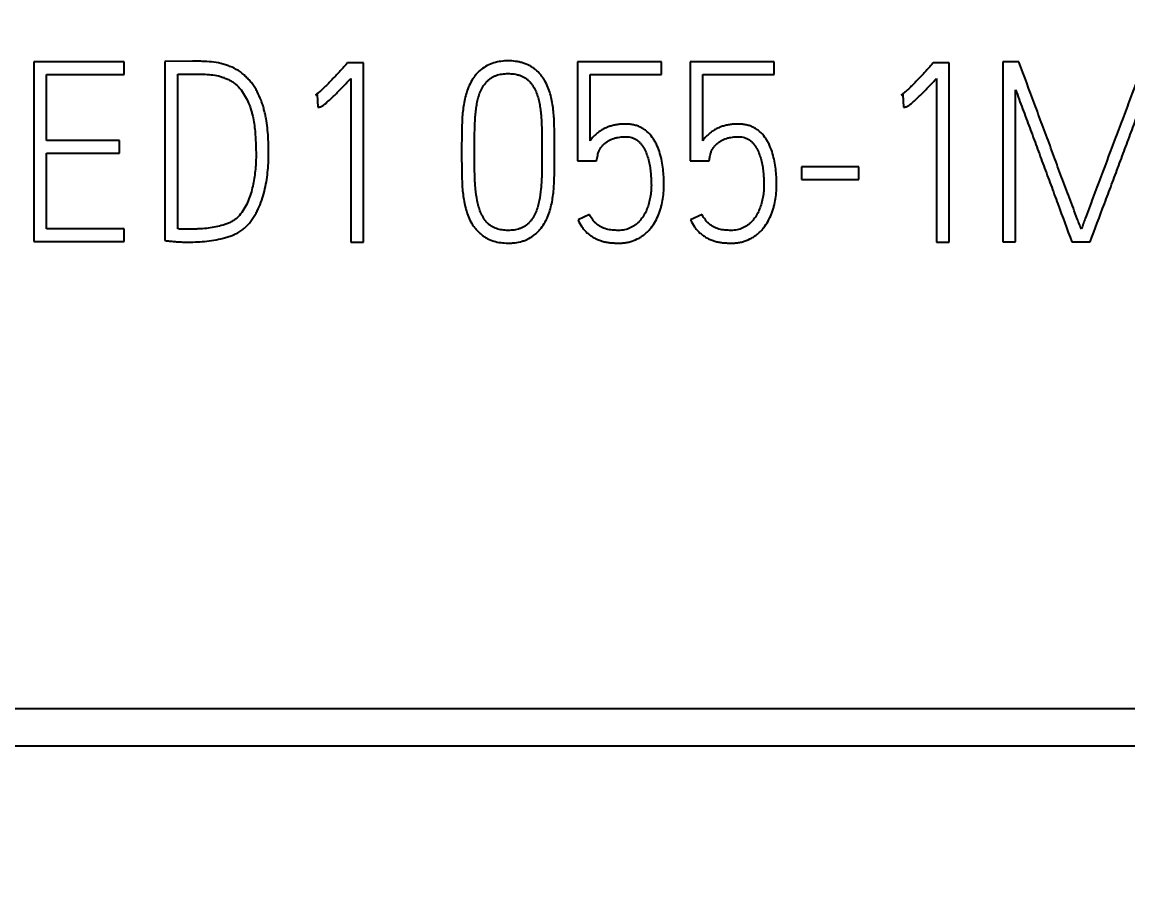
# Model space of a CAD drawing. Extents: x 0 to 420, y 0 to 297.
# Drawn here: x 122.61 to 132.44, y 168.57 to 176.15 of the extents above; entities that cross this region are included whole.
import ezdxf

# ---------------------------------------------------------------- set-up
doc = ezdxf.new("R2010")
doc.units = 0
doc.header["$LTSCALE"] = 23.1
for name, color, linetype in [('10000_FRONT', 7, 'CONTINUOUS'), ('10100_DIM_FRONT', 7, 'CONTINUOUS'), ('10500_FRONT_LABELING', 7, 'CONTINUOUS')]:
    doc.layers.add(name, color=color, linetype=linetype)
doc.styles.get("Standard").update_dxf_attribs({"font": 'txt', "width": 0.8})
doc.dimstyles.new('DIMSTYLE_1', dxfattribs={"dimtxt": 3.5, "dimasz": 3.5, "dimexe": 0.18, "dimexo": 0.0625, "dimgap": 0.09, "dimtad": 1, "dimtxsty": 'STANDARD', "dimcen": 0.09, "dimazin": 3, "dimtp": 0.05, "dimtm": 0.05, "dimtfac": 1, "dimtofl": 0, "dimtmove": 0, "dimatfit": 3, "dimtolj": 1})

# ---------------------------------------------------------------- blocks, each defined once
blk = doc.blocks.new('*D0')
at = {"layer": '10100_DIM_FRONT', "linetype": 'CONTINUOUS'}
for p, q in [((107.530749, 192.195968), (107.530749, 134.211085)), ((143.030749, 192.195968), (143.030749, 134.211085)), ((107.530749, 136.211085), (125.280749, 136.211085)), ((143.030749, 136.211085), (125.280749, 136.211085))]:
    blk.add_line(p, q, dxfattribs=at)
for points in [[(111.030749, 136.711085), (107.530749, 136.211085), (111.030749, 135.711085)], [(139.530749, 135.711085), (143.030749, 136.211085), (139.530749, 136.711085)]]:
    blk.add_solid(points, dxfattribs=at)
at = {"layer": '10100_DIM_FRONT', "linetype": 'CONTINUOUS', "width": 0.678571}
blk.add_text('35,5', height=3.5, dxfattribs=at).set_placement((121.450091, 137.086085))
blk = doc.blocks.new('*D1')
at = {"layer": '10100_DIM_FRONT', "linetype": 'CONTINUOUS'}
for p, q in [((143.030749, 192.195968), (143.030749, 124.458443)), ((99.530757, 151.746968), (99.530757, 124.458443)), ((99.530757, 126.458443), (121.280753, 126.458443)), ((143.030749, 126.458443), (121.280753, 126.458443))]:
    blk.add_line(p, q, dxfattribs=at)
for points in [[(103.030757, 126.958443), (99.530757, 126.458443), (103.030757, 125.958443)], [(139.530749, 125.958443), (143.030749, 126.458443), (139.530749, 126.958443)]]:
    blk.add_solid(points, dxfattribs=at)
at = {"layer": '10100_DIM_FRONT', "linetype": 'CONTINUOUS', "width": 0.696429}
blk.add_text('43,5', height=3.5, dxfattribs=at).set_placement((117.247464, 127.333443))

msp = doc.modelspace()

# ---------------------------------------------------------------- linework, layer by layer
at = {"layer": '10000_FRONT', "color": 7, "linetype": 'CONTINUOUS'}
for p, q in [((107.5307, 170.0495), (143.0307, 170.0495)), ((107.5307, 169.7165), (143.0307, 169.7165))]:
    msp.add_line(p, q, dxfattribs=at)
at = {"layer": '10500_FRONT_LABELING', "color": 7, "linetype": 'CONTINUOUS'}
for p, q in [((122.7143, 175.797), (122.7143, 174.2014)), ((123.5182, 175.797), (122.7143, 175.797)), ((123.5182, 175.6838), (123.5182, 175.797)), ((124.125, 175.8036), (123.8787, 175.8014)), ((123.8787, 175.8014), (123.8787, 174.2081)), ((125.502, 175.7881), (125.4864, 175.7703)), ((125.6431, 175.7881), (125.502, 175.7881)), ((125.6431, 174.1947), (125.6431, 175.7881)), ((127.5463, 175.797), (127.5463, 174.9182)), ((128.292, 175.797), (127.5463, 175.797)), ((128.292, 175.686), (128.292, 175.797)), ((128.5472, 175.797), (128.5472, 174.9182)), ((129.2928, 175.797), (128.5472, 175.797)), ((129.2928, 175.686), (129.2928, 175.797)), ((130.708, 175.7881), (130.6923, 175.7703)), ((130.849, 175.7881), (130.708, 175.7881)), ((130.849, 174.1947), (130.849, 175.7881)), ((131.326, 175.797), (131.326, 174.197)), ((131.4693, 175.797), (131.326, 175.797)), ((122.8263, 175.0979), (122.8263, 175.6838)), ((122.8263, 175.6838), (123.5182, 175.6838)), ((123.9929, 174.3124), (123.9929, 175.6882)), ((123.9929, 175.6882), (124.1698, 175.6882)), ((125.5311, 175.6505), (125.5311, 174.1947)), ((127.6583, 175.0957), (127.6583, 175.686)), ((127.6583, 175.686), (128.292, 175.686)), ((128.6592, 175.0957), (128.6592, 175.686)), ((128.6592, 175.686), (129.2928, 175.686)), ((130.7371, 175.6505), (130.7371, 174.1947)), ((131.4402, 174.197), (131.4402, 175.5484)), ((125.2177, 175.5018), (125.2311, 175.5063)), ((125.2311, 175.5063), (125.2378, 175.3931)), ((130.4236, 175.5018), (130.437, 175.5063)), ((130.437, 175.5063), (130.4438, 175.3931)), ((123.4756, 175.0979), (122.8263, 175.0979)), ((123.4756, 174.987), (123.4756, 175.0979)), ((122.8263, 174.3124), (122.8263, 174.987)), ((122.8263, 174.987), (123.4756, 174.987)), ((126.5163, 175.007), (126.5163, 174.9825)), ((126.6305, 174.9825), (126.6305, 175.007)), ((127.2306, 175.007), (127.2306, 174.9825)), ((127.3426, 174.9825), (127.3426, 175.007)), ((127.7165, 174.9182), (127.7255, 174.967)), ((128.7174, 174.9182), (128.7264, 174.967)), ((127.5463, 174.9182), (127.7165, 174.9182)), ((128.5472, 174.9182), (128.7174, 174.9182)), ((129.5369, 174.8649), (129.5369, 174.7518)), ((130.0474, 174.8649), (129.5369, 174.8649)), ((130.0474, 174.7518), (130.0474, 174.8649)), ((129.5369, 174.7518), (130.0474, 174.7518)), ((127.6538, 174.4389), (127.5508, 174.3923)), ((128.6547, 174.4389), (128.5517, 174.3923)), ((123.5182, 174.3124), (122.8263, 174.3124)), ((123.5182, 174.2014), (123.5182, 174.3124)), ((122.7143, 174.2014), (123.5182, 174.2014)), ((125.5311, 174.1947), (125.6431, 174.1947)), ((130.7371, 174.1947), (130.849, 174.1947)), ((131.326, 174.197), (131.4402, 174.197)), ((131.9395, 174.197), (132.1029, 174.197))]:
    msp.add_line(p, q, dxfattribs=at)
for points, knots in [([(123.8787, 174.2081), (123.8926, 174.2067), (123.9065, 174.2053), (123.9344, 174.2027), (123.9483, 174.2014), (123.9762, 174.1989), (123.9901, 174.1978), (124.018, 174.1962), (124.0319, 174.1957), (124.0735, 174.1946), (124.1013, 174.1945), (124.1567, 174.1961), (124.1843, 174.1975), (124.2396, 174.202), (124.2672, 174.2051), (124.3223, 174.2131), (124.3498, 174.2182), (124.3909, 174.2273), (124.4046, 174.2306), (124.432, 174.2382), (124.4455, 174.2424), (124.472, 174.252), (124.485, 174.2573), (124.5106, 174.269), (124.5231, 174.2754), (124.5476, 174.2896), (124.5596, 174.2975), (124.582, 174.3145), (124.5925, 174.3237), (124.6225, 174.3529), (124.6402, 174.3747), (124.6643, 174.4096), (124.6719, 174.4215), (124.6862, 174.4457), (124.6929, 174.458), (124.7119, 174.4953), (124.7229, 174.521), (124.7423, 174.5736), (124.7508, 174.6006), (124.7655, 174.6548), (124.7718, 174.682), (124.7823, 174.7367), (124.7865, 174.7642), (124.7933, 174.8194), (124.796, 174.8471), (124.7998, 174.9027), (124.8009, 174.9306), (124.8014, 174.9867), (124.8009, 175.0148), (124.7996, 175.0709), (124.7989, 175.0989), (124.7956, 175.1547), (124.7931, 175.1825), (124.7869, 175.238), (124.783, 175.2656), (124.7755, 175.3068), (124.7727, 175.3205), (124.7666, 175.3479), (124.7634, 175.3615), (124.7564, 175.3888), (124.7526, 175.4024), (124.7442, 175.4294), (124.7397, 175.4428), (124.7247, 175.4824), (124.713, 175.5079), (124.6931, 175.5451), (124.686, 175.5573), (124.6708, 175.5812), (124.6627, 175.5929), (124.6457, 175.6154), (124.6368, 175.6262), (124.6182, 175.6472), (124.6085, 175.6573), (124.5884, 175.6767), (124.5778, 175.686), (124.5557, 175.7036), (124.5441, 175.7119), (124.5081, 175.7346), (124.4829, 175.747), (124.4438, 175.7625), (124.4305, 175.7672), (124.4035, 175.7757), (124.3898, 175.7795), (124.3485, 175.7891), (124.3208, 175.7932), (124.2651, 175.7988), (124.2371, 175.8004), (124.1951, 175.8023), (124.1811, 175.8028), (124.1531, 175.8035), (124.139, 175.8038), (124.125, 175.8036)], [0, 0, 0, 0, 0.015625, 0.015625, 0.03125, 0.03125, 0.046875, 0.046875, 0.0625, 0.0625, 0.09375, 0.09375, 0.125, 0.125, 0.15625, 0.15625, 0.1875, 0.1875, 0.203125, 0.203125, 0.21875, 0.21875, 0.234375, 0.234375, 0.25, 0.25, 0.265625, 0.265625, 0.28125, 0.28125, 0.3125, 0.3125, 0.328125, 0.328125, 0.34375, 0.34375, 0.375, 0.375, 0.40625, 0.40625, 0.4375, 0.4375, 0.46875, 0.46875, 0.5, 0.5, 0.53125, 0.53125, 0.5625, 0.5625, 0.59375, 0.59375, 0.625, 0.625, 0.65625, 0.65625, 0.671875, 0.671875, 0.6875, 0.6875, 0.703125, 0.703125, 0.71875, 0.71875, 0.75, 0.75, 0.765625, 0.765625, 0.78125, 0.78125, 0.796875, 0.796875, 0.8125, 0.8125, 0.828125, 0.828125, 0.84375, 0.84375, 0.875, 0.875, 0.890625, 0.890625, 0.90625, 0.90625, 0.9375, 0.9375, 0.96875, 0.96875, 0.984375, 0.984375, 1, 1, 1, 1]), ([(125.4864, 175.7703), (125.4759, 175.7585), (125.465, 175.7469), (125.4435, 175.7236), (125.4328, 175.7119), (125.4004, 175.6771), (125.3787, 175.654), (125.3348, 175.6082), (125.3128, 175.5854), (125.2785, 175.5525), (125.2669, 175.5417), (125.249, 175.5261), (125.2429, 175.521), (125.2307, 175.511), (125.2244, 175.5061), (125.2177, 175.5018)], [0, 0, 0, 0, 0.125, 0.125, 0.25, 0.25, 0.5, 0.5, 0.75, 0.75, 0.875, 0.875, 0.9375, 0.9375, 1, 1, 1, 1]), ([(127.3426, 175.007), (127.3426, 175.0493), (127.3423, 175.0917), (127.3414, 175.1764), (127.3409, 175.2188), (127.3375, 175.3033), (127.3342, 175.3454), (127.3262, 175.4084), (127.323, 175.4293), (127.315, 175.4711), (127.3101, 175.4919), (127.2982, 175.5334), (127.2914, 175.5538), (127.2753, 175.5936), (127.266, 175.6129), (127.2494, 175.6408), (127.2434, 175.6499), (127.2309, 175.6673), (127.2243, 175.6758), (127.2035, 175.7002), (127.1884, 175.7153), (127.1632, 175.7358), (127.1544, 175.7422), (127.1364, 175.7541), (127.1272, 175.7596), (127.0988, 175.7744), (127.0789, 175.7824), (127.0478, 175.7917), (127.0372, 175.7943), (127.0161, 175.7987), (127.0055, 175.8005), (126.9736, 175.8046), (126.9523, 175.8058), (126.9092, 175.8059), (126.8875, 175.8046), (126.8449, 175.7991), (126.824, 175.7948), (126.7828, 175.7825), (126.7624, 175.7745), (126.7244, 175.7546), (126.7065, 175.7427), (126.6814, 175.7223), (126.6733, 175.715), (126.658, 175.6999), (126.6507, 175.692), (126.6368, 175.6757), (126.6302, 175.6672), (126.6176, 175.6497), (126.6117, 175.6407), (126.5951, 175.6128), (126.5858, 175.5936), (126.5698, 175.554), (126.563, 175.5338), (126.5509, 175.4927), (126.5458, 175.4717), (126.5372, 175.4299), (126.5338, 175.4089), (126.5251, 175.3458), (126.5216, 175.3036), (126.518, 175.219), (126.5176, 175.1766), (126.5166, 175.0918), (126.5163, 175.0494), (126.5163, 175.007)], [0, 0, 0, 0, 0.0625, 0.0625, 0.125, 0.125, 0.1875, 0.1875, 0.21875, 0.21875, 0.25, 0.25, 0.28125, 0.28125, 0.3125, 0.3125, 0.328125, 0.328125, 0.34375, 0.34375, 0.375, 0.375, 0.390625, 0.390625, 0.40625, 0.40625, 0.4375, 0.4375, 0.453125, 0.453125, 0.46875, 0.46875, 0.5, 0.5, 0.53125, 0.53125, 0.5625, 0.5625, 0.59375, 0.59375, 0.625, 0.625, 0.640625, 0.640625, 0.65625, 0.65625, 0.671875, 0.671875, 0.6875, 0.6875, 0.71875, 0.71875, 0.75, 0.75, 0.78125, 0.78125, 0.8125, 0.8125, 0.875, 0.875, 0.9375, 0.9375, 1, 1, 1, 1]), ([(130.6923, 175.7703), (130.6818, 175.7585), (130.6709, 175.7469), (130.6495, 175.7236), (130.6387, 175.7119), (130.6064, 175.6771), (130.5847, 175.654), (130.5408, 175.6082), (130.5187, 175.5854), (130.4844, 175.5525), (130.4728, 175.5417), (130.4549, 175.5261), (130.4489, 175.521), (130.4366, 175.511), (130.4304, 175.5061), (130.4236, 175.5018)], [0, 0, 0, 0, 0.125, 0.125, 0.25, 0.25, 0.5, 0.5, 0.75, 0.75, 0.875, 0.875, 0.9375, 0.9375, 1, 1, 1, 1]), ([(132.0246, 174.3101), (132.0176, 174.3252), (132.0116, 174.3406), (131.9997, 174.3715), (131.9938, 174.3869), (131.9763, 174.4333), (131.9646, 174.4642), (131.9295, 174.557), (131.9061, 174.6188), (131.8596, 174.7427), (131.8364, 174.8046), (131.802, 174.8976), (131.7905, 174.9287), (131.7679, 174.9908), (131.7568, 175.0219), (131.7343, 175.0841), (131.723, 175.1152), (131.6999, 175.1772), (131.6883, 175.2081), (131.6533, 175.301), (131.6301, 175.3629), (131.5611, 175.5489), (131.5155, 175.6731), (131.4693, 175.797)], [0, 0, 0, 0, 0.03125, 0.03125, 0.0625, 0.0625, 0.125, 0.125, 0.25, 0.25, 0.375, 0.375, 0.4375, 0.4375, 0.5, 0.5, 0.5625, 0.5625, 0.625, 0.625, 0.75, 0.75, 1, 1, 1, 1]), ([(132.5799, 175.797), (132.5338, 175.673), (132.4879, 175.5489), (132.4183, 175.3632), (132.395, 175.3013), (132.348, 175.1776), (132.3245, 175.1158), (132.2549, 174.93), (132.2089, 174.806), (132.1391, 174.6203), (132.1156, 174.5585), (132.0809, 174.4656), (132.0694, 174.4346), (132.0524, 174.388), (132.0468, 174.3724), (132.0356, 174.3413), (132.03, 174.3258), (132.0246, 174.3101)], [0, 0, 0, 0, 0.25, 0.25, 0.375, 0.375, 0.5, 0.5, 0.75, 0.75, 0.875, 0.875, 0.9375, 0.9375, 0.96875, 0.96875, 1, 1, 1, 1]), ([(124.1698, 175.6882), (124.1925, 175.6882), (124.2153, 175.6876), (124.2606, 175.6852), (124.2832, 175.6836), (124.3282, 175.6779), (124.3505, 175.6738), (124.3837, 175.6643), (124.3946, 175.6607), (124.4161, 175.6527), (124.4266, 175.6483), (124.4473, 175.6386), (124.4574, 175.6333), (124.4771, 175.6216), (124.4867, 175.6151), (124.5142, 175.5943), (124.5305, 175.5785), (124.5601, 175.5439), (124.5733, 175.5249), (124.5971, 175.4859), (124.6077, 175.4658), (124.6263, 175.4244), (124.6343, 175.4031), (124.6448, 175.3704), (124.648, 175.3594), (124.6541, 175.3373), (124.6568, 175.3263), (124.6645, 175.2931), (124.6687, 175.2709), (124.6755, 175.2263), (124.678, 175.2039), (124.6821, 175.159), (124.6836, 175.1365), (124.6861, 175.0914), (124.6871, 175.0688), (124.6886, 175.0236), (124.6891, 175.001), (124.6893, 174.9556), (124.689, 174.9329), (124.6872, 174.8878), (124.6856, 174.8653), (124.6814, 174.8204), (124.6788, 174.7981), (124.6723, 174.7535), (124.6685, 174.7313), (124.6592, 174.6871), (124.6538, 174.665), (124.6352, 174.5994), (124.6196, 174.5568), (124.5876, 174.4963), (124.5757, 174.477), (124.5491, 174.4407), (124.5343, 174.4237), (124.5129, 174.4046), (124.5084, 174.4009), (124.4994, 174.3939), (124.4857, 174.3838), (124.4711, 174.3751), (124.4509, 174.365), (124.4403, 174.3609), (124.4188, 174.353), (124.408, 174.3493), (124.3753, 174.3395), (124.3533, 174.3345), (124.3091, 174.3256), (124.2868, 174.3221), (124.2421, 174.3164), (124.2196, 174.3143), (124.1857, 174.3123), (124.1744, 174.3118), (124.1517, 174.3109), (124.1404, 174.3106), (124.1063, 174.31), (124.0836, 174.3102), (124.0496, 174.3101), (124.0382, 174.3101), (124.0155, 174.3105), (124.0042, 174.3111), (123.9929, 174.3124)], [0, 0, 0, 0, 0.03125, 0.03125, 0.0625, 0.0625, 0.09375, 0.09375, 0.109375, 0.109375, 0.125, 0.125, 0.140625, 0.140625, 0.15625, 0.15625, 0.1875, 0.1875, 0.21875, 0.21875, 0.25, 0.25, 0.28125, 0.28125, 0.296875, 0.296875, 0.3125, 0.3125, 0.34375, 0.34375, 0.375, 0.375, 0.40625, 0.40625, 0.4375, 0.4375, 0.46875, 0.46875, 0.5, 0.5, 0.53125, 0.53125, 0.5625, 0.5625, 0.59375, 0.59375, 0.625, 0.625, 0.6875, 0.6875, 0.71875, 0.71875, 0.75, 0.75, 0.757812, 0.757812, 0.765625, 0.78125, 0.78125, 0.796875, 0.796875, 0.8125, 0.8125, 0.84375, 0.84375, 0.875, 0.875, 0.90625, 0.90625, 0.921875, 0.921875, 0.9375, 0.9375, 0.96875, 0.96875, 0.984375, 0.984375, 1, 1, 1, 1]), ([(125.2378, 175.3931), (125.242, 175.3931), (125.2461, 175.3938), (125.2542, 175.3955), (125.2582, 175.3964), (125.2661, 175.3992), (125.2698, 175.4011), (125.2769, 175.4051), (125.2804, 175.4074), (125.2906, 175.4144), (125.2972, 175.4194), (125.31, 175.4297), (125.3163, 175.435), (125.3349, 175.4512), (125.347, 175.4624), (125.3708, 175.4851), (125.3826, 175.4966), (125.4176, 175.5314), (125.4405, 175.555), (125.486, 175.6026), (125.5086, 175.6265), (125.5311, 175.6505)], [0, 0, 0, 0, 0.03125, 0.03125, 0.0625, 0.0625, 0.09375, 0.09375, 0.125, 0.125, 0.1875, 0.1875, 0.25, 0.25, 0.375, 0.375, 0.5, 0.5, 0.75, 0.75, 1, 1, 1, 1]), ([(126.6305, 175.007), (126.6305, 175.0421), (126.6307, 175.0772), (126.6315, 175.1474), (126.632, 175.1825), (126.6336, 175.2352), (126.6343, 175.2527), (126.6363, 175.2878), (126.6375, 175.3053), (126.6406, 175.3403), (126.6423, 175.3578), (126.6467, 175.3928), (126.6493, 175.4101), (126.6559, 175.4445), (126.6598, 175.4615), (126.6692, 175.4951), (126.6745, 175.5117), (126.6844, 175.5362), (126.688, 175.5442), (126.696, 175.5601), (126.7003, 175.5679), (126.7143, 175.5905), (126.7248, 175.6047), (126.7428, 175.6244), (126.7492, 175.6307), (126.7624, 175.6423), (126.7693, 175.6478), (126.7838, 175.6577), (126.7914, 175.6622), (126.8073, 175.6702), (126.8156, 175.6736), (126.8407, 175.6824), (126.858, 175.6863), (126.8843, 175.6902), (126.8932, 175.6911), (126.9109, 175.6923), (126.9198, 175.6926), (126.9463, 175.6927), (126.9638, 175.6918), (126.99, 175.6882), (126.9987, 175.6867), (127.0161, 175.6827), (127.0247, 175.6803), (127.0501, 175.6718), (127.0662, 175.6643), (127.0888, 175.6498), (127.0961, 175.6445), (127.1096, 175.633), (127.1159, 175.6268), (127.1278, 175.6136), (127.1333, 175.6066), (127.1439, 175.5922), (127.1489, 175.5848), (127.1629, 175.5622), (127.171, 175.5465), (127.1848, 175.5139), (127.1907, 175.497), (127.2007, 175.4629), (127.2049, 175.4458), (127.2116, 175.4113), (127.2143, 175.3939), (127.2187, 175.3591), (127.2205, 175.3416), (127.2235, 175.3066), (127.2248, 175.2891), (127.2268, 175.2539), (127.2275, 175.2363), (127.2291, 175.1834), (127.2296, 175.1481), (127.2304, 175.0775), (127.2306, 175.0422), (127.2306, 175.007)], [0, 0, 0, 0, 0.0625, 0.0625, 0.125, 0.125, 0.15625, 0.15625, 0.1875, 0.1875, 0.21875, 0.21875, 0.25, 0.25, 0.28125, 0.28125, 0.3125, 0.3125, 0.328125, 0.328125, 0.34375, 0.34375, 0.375, 0.375, 0.390625, 0.390625, 0.40625, 0.40625, 0.421875, 0.421875, 0.4375, 0.4375, 0.46875, 0.46875, 0.484375, 0.484375, 0.5, 0.5, 0.53125, 0.53125, 0.546875, 0.546875, 0.5625, 0.5625, 0.59375, 0.59375, 0.609375, 0.609375, 0.625, 0.625, 0.640625, 0.640625, 0.65625, 0.65625, 0.6875, 0.6875, 0.71875, 0.71875, 0.75, 0.75, 0.78125, 0.78125, 0.8125, 0.8125, 0.84375, 0.84375, 0.875, 0.875, 0.9375, 0.9375, 1, 1, 1, 1]), ([(130.4438, 175.3931), (130.448, 175.3931), (130.452, 175.3938), (130.4601, 175.3955), (130.4642, 175.3964), (130.472, 175.3992), (130.4757, 175.4011), (130.4829, 175.4051), (130.4863, 175.4074), (130.4965, 175.4144), (130.5031, 175.4194), (130.516, 175.4297), (130.5223, 175.435), (130.5408, 175.4512), (130.5529, 175.4624), (130.5767, 175.4851), (130.5885, 175.4966), (130.6235, 175.5314), (130.6464, 175.555), (130.692, 175.6026), (130.7145, 175.6265), (130.7371, 175.6505)], [0, 0, 0, 0, 0.03125, 0.03125, 0.0625, 0.0625, 0.09375, 0.09375, 0.125, 0.125, 0.1875, 0.1875, 0.25, 0.25, 0.375, 0.375, 0.5, 0.5, 0.75, 0.75, 1, 1, 1, 1]), ([(131.4402, 175.5484), (131.4601, 175.4918), (131.481, 175.4355), (131.523, 175.323), (131.5441, 175.2668), (131.5862, 175.1544), (131.6071, 175.0981), (131.6484, 174.9854), (131.669, 174.929), (131.7003, 174.8446), (131.7109, 174.8165), (131.7319, 174.7602), (131.7423, 174.7321), (131.7734, 174.6476), (131.7939, 174.5912), (131.8561, 174.4222), (131.898, 174.3096), (131.9395, 174.197)], [0, 0, 0, 0, 0.125, 0.125, 0.25, 0.25, 0.375, 0.375, 0.5, 0.5, 0.5625, 0.5625, 0.625, 0.625, 0.75, 0.75, 1, 1, 1, 1]), ([(132.1029, 174.197), (132.1451, 174.31), (132.1871, 174.4232), (132.2505, 174.5927), (132.2718, 174.6491), (132.3036, 174.7339), (132.3141, 174.7621), (132.3351, 174.8187), (132.3455, 174.847), (132.377, 174.9319), (132.3981, 174.9884), (132.4405, 175.1014), (132.4617, 175.1579), (132.5041, 175.2708), (132.5254, 175.3273), (132.5686, 175.44), (132.5904, 175.4962), (132.6112, 175.5529)], [0, 0, 0, 0, 0.25, 0.25, 0.375, 0.375, 0.4375, 0.4375, 0.5, 0.5, 0.625, 0.625, 0.75, 0.75, 0.875, 0.875, 1, 1, 1, 1]), ([(127.5508, 174.3923), (127.5607, 174.3711), (127.5717, 174.3507), (127.591, 174.322), (127.5979, 174.3128), (127.613, 174.2952), (127.6212, 174.2867), (127.6385, 174.2708), (127.6476, 174.2635), (127.6664, 174.2497), (127.676, 174.2433), (127.6959, 174.2313), (127.7062, 174.2258), (127.7275, 174.216), (127.7385, 174.2117), (127.7608, 174.2043), (127.772, 174.2011), (127.7947, 174.1955), (127.8062, 174.1932), (127.8294, 174.19), (127.8412, 174.189), (127.8647, 174.1875), (127.8765, 174.1869), (127.9, 174.186), (127.9117, 174.1857), (127.9352, 174.1863), (127.9469, 174.187), (127.9702, 174.1896), (127.9819, 174.1915), (128.0052, 174.1963), (128.0167, 174.1993), (128.0505, 174.21), (128.0721, 174.2192), (128.1032, 174.2365), (128.1133, 174.2428), (128.1327, 174.2564), (128.142, 174.2636), (128.1598, 174.279), (128.1683, 174.2871), (128.1846, 174.3042), (128.1923, 174.3132), (128.2144, 174.3412), (128.2273, 174.3608), (128.2502, 174.4017), (128.2602, 174.423), (128.2734, 174.456), (128.2774, 174.4671), (128.2848, 174.4895), (128.2882, 174.5007), (128.2973, 174.5347), (128.302, 174.5575), (128.3091, 174.6038), (128.3115, 174.6271), (128.3141, 174.6743), (128.3145, 174.6979), (128.3141, 174.7449), (128.3124, 174.7917), (128.3078, 174.8384), (128.3016, 174.8848), (128.2977, 174.908), (128.2876, 174.9541), (128.2815, 174.9771), (128.2665, 175.0219), (128.2578, 175.0438), (128.2421, 175.0757), (128.2364, 175.0862), (128.2243, 175.1064), (128.2178, 175.1162), (128.1971, 175.1446), (128.1815, 175.1622), (128.159, 175.1817), (128.1544, 175.1855), (128.1449, 175.1927), (128.1401, 175.1961), (128.1252, 175.2059), (128.115, 175.2118), (128.0937, 175.2221), (128.0825, 175.2266), (128.0598, 175.2339), (128.0483, 175.2367), (128.025, 175.241), (128.0133, 175.2425), (127.9895, 175.2442), (127.9775, 175.2445), (127.9539, 175.2442), (127.9421, 175.2436), (127.9186, 175.2417), (127.9069, 175.2404), (127.8837, 175.2367), (127.8721, 175.2344), (127.849, 175.2287), (127.8375, 175.2254), (127.815, 175.2177), (127.804, 175.2133), (127.7826, 175.2033), (127.7722, 175.1977), (127.7519, 175.1855), (127.742, 175.1789), (127.7229, 175.1646), (127.7138, 175.157), (127.6965, 175.1409), (127.6882, 175.1325), (127.6725, 175.1148), (127.6651, 175.1055), (127.6583, 175.0957)], [0, 0, 0, 0, 0.03125, 0.03125, 0.046875, 0.046875, 0.0625, 0.0625, 0.078125, 0.078125, 0.09375, 0.09375, 0.109375, 0.109375, 0.125, 0.125, 0.140625, 0.140625, 0.15625, 0.15625, 0.171875, 0.171875, 0.1875, 0.1875, 0.203125, 0.203125, 0.21875, 0.21875, 0.234375, 0.234375, 0.25, 0.25, 0.28125, 0.28125, 0.296875, 0.296875, 0.3125, 0.3125, 0.328125, 0.328125, 0.34375, 0.34375, 0.375, 0.375, 0.40625, 0.40625, 0.421875, 0.421875, 0.4375, 0.4375, 0.46875, 0.46875, 0.5, 0.5, 0.53125, 0.53125, 0.5625, 0.59375, 0.59375, 0.625, 0.625, 0.65625, 0.65625, 0.6875, 0.6875, 0.703125, 0.703125, 0.71875, 0.71875, 0.75, 0.75, 0.757812, 0.757812, 0.765625, 0.765625, 0.78125, 0.78125, 0.796875, 0.796875, 0.8125, 0.8125, 0.828125, 0.828125, 0.84375, 0.84375, 0.859375, 0.859375, 0.875, 0.875, 0.890625, 0.890625, 0.90625, 0.90625, 0.921875, 0.921875, 0.9375, 0.9375, 0.953125, 0.953125, 0.96875, 0.96875, 0.984375, 0.984375, 1, 1, 1, 1]), ([(128.5517, 174.3923), (128.5616, 174.3711), (128.5726, 174.3507), (128.5919, 174.322), (128.5988, 174.3128), (128.6139, 174.2952), (128.622, 174.2867), (128.6394, 174.2708), (128.6485, 174.2635), (128.6672, 174.2497), (128.6769, 174.2433), (128.6968, 174.2313), (128.7071, 174.2258), (128.7284, 174.216), (128.7394, 174.2117), (128.7617, 174.2043), (128.7729, 174.2011), (128.7956, 174.1955), (128.807, 174.1932), (128.8303, 174.19), (128.8421, 174.189), (128.8656, 174.1875), (128.8774, 174.1869), (128.9009, 174.186), (128.9126, 174.1857), (128.936, 174.1863), (128.9477, 174.187), (128.9711, 174.1896), (128.9828, 174.1915), (129.0061, 174.1963), (129.0176, 174.1993), (129.0514, 174.21), (129.073, 174.2192), (129.1041, 174.2365), (129.1142, 174.2428), (129.1336, 174.2564), (129.1429, 174.2636), (129.1607, 174.279), (129.1692, 174.2871), (129.1854, 174.3042), (129.1932, 174.3132), (129.2153, 174.3412), (129.2282, 174.3608), (129.2511, 174.4017), (129.2611, 174.423), (129.2742, 174.456), (129.2783, 174.4671), (129.2857, 174.4895), (129.2891, 174.5007), (129.2982, 174.5347), (129.3029, 174.5575), (129.31, 174.6038), (129.3123, 174.6271), (129.315, 174.6743), (129.3154, 174.6979), (129.315, 174.7449), (129.3133, 174.7917), (129.3087, 174.8384), (129.3025, 174.8848), (129.2985, 174.908), (129.2885, 174.9541), (129.2823, 174.9771), (129.2674, 175.0219), (129.2587, 175.0438), (129.243, 175.0757), (129.2373, 175.0862), (129.2251, 175.1064), (129.2187, 175.1162), (129.198, 175.1446), (129.1824, 175.1622), (129.1599, 175.1817), (129.1553, 175.1855), (129.1458, 175.1927), (129.1409, 175.1961), (129.1261, 175.2059), (129.1159, 175.2118), (129.0945, 175.2221), (129.0834, 175.2266), (129.0607, 175.2339), (129.0492, 175.2367), (129.0259, 175.241), (129.0141, 175.2425), (128.9904, 175.2442), (128.9784, 175.2445), (128.9548, 175.2442), (128.943, 175.2436), (128.9195, 175.2417), (128.9078, 175.2404), (128.8845, 175.2367), (128.873, 175.2344), (128.8499, 175.2287), (128.8384, 175.2254), (128.8159, 175.2177), (128.8049, 175.2133), (128.7835, 175.2033), (128.7731, 175.1977), (128.7528, 175.1855), (128.7429, 175.1789), (128.7238, 175.1646), (128.7147, 175.157), (128.6973, 175.1409), (128.6891, 175.1325), (128.6734, 175.1148), (128.666, 175.1055), (128.6592, 175.0957)], [0, 0, 0, 0, 0.03125, 0.03125, 0.046875, 0.046875, 0.0625, 0.0625, 0.078125, 0.078125, 0.09375, 0.09375, 0.109375, 0.109375, 0.125, 0.125, 0.140625, 0.140625, 0.15625, 0.15625, 0.171875, 0.171875, 0.1875, 0.1875, 0.203125, 0.203125, 0.21875, 0.21875, 0.234375, 0.234375, 0.25, 0.25, 0.28125, 0.28125, 0.296875, 0.296875, 0.3125, 0.3125, 0.328125, 0.328125, 0.34375, 0.34375, 0.375, 0.375, 0.40625, 0.40625, 0.421875, 0.421875, 0.4375, 0.4375, 0.46875, 0.46875, 0.5, 0.5, 0.53125, 0.53125, 0.5625, 0.59375, 0.59375, 0.625, 0.625, 0.65625, 0.65625, 0.6875, 0.6875, 0.703125, 0.703125, 0.71875, 0.71875, 0.75, 0.75, 0.757812, 0.757812, 0.765625, 0.765625, 0.78125, 0.78125, 0.796875, 0.796875, 0.8125, 0.8125, 0.828125, 0.828125, 0.84375, 0.84375, 0.859375, 0.859375, 0.875, 0.875, 0.890625, 0.890625, 0.90625, 0.90625, 0.921875, 0.921875, 0.9375, 0.9375, 0.953125, 0.953125, 0.96875, 0.96875, 0.984375, 0.984375, 1, 1, 1, 1]), ([(127.7255, 174.967), (127.7258, 174.9716), (127.727, 174.9761), (127.7296, 174.9848), (127.7309, 174.9892), (127.7353, 175.0021), (127.7389, 175.0106), (127.7478, 175.0263), (127.753, 175.0337), (127.7642, 175.048), (127.7702, 175.0549), (127.783, 175.0676), (127.7898, 175.0735), (127.8044, 175.0844), (127.8121, 175.0893), (127.8353, 175.1032), (127.8516, 175.111), (127.8773, 175.1196), (127.8862, 175.1219), (127.904, 175.1257), (127.9129, 175.127), (127.9397, 175.1304), (127.9577, 175.1315), (127.9848, 175.1311), (127.994, 175.1306), (128.0121, 175.1284), (128.021, 175.1267), (128.034, 175.1229), (128.0383, 175.1215), (128.0468, 175.1182), (128.051, 175.1164), (128.0632, 175.1102), (128.0708, 175.1054), (128.0851, 175.0943), (128.0918, 175.0881), (128.1043, 175.0749), (128.11, 175.0679), (128.1208, 175.0535), (128.1259, 175.046), (128.1355, 175.0307), (128.14, 175.0229), (128.1526, 174.9987), (128.1594, 174.9821), (128.1712, 174.9483), (128.1762, 174.9311), (128.1848, 174.8962), (128.1884, 174.8784), (128.1938, 174.8429), (128.1957, 174.8251), (128.1988, 174.7895), (128.2, 174.7716), (128.2019, 174.736), (128.2025, 174.7181), (128.2023, 174.6824), (128.2015, 174.6645), (128.1984, 174.6286), (128.196, 174.6106), (128.1896, 174.5751), (128.1856, 174.5576), (128.176, 174.523), (128.1703, 174.506), (128.1567, 174.4724), (128.149, 174.456), (128.1313, 174.4247), (128.1214, 174.4097), (128.1044, 174.3885), (128.0983, 174.3817), (128.0857, 174.3688), (128.0724, 174.3566), (128.0581, 174.3456), (128.0432, 174.3354), (128.0353, 174.3307), (128.0114, 174.3179), (127.9947, 174.3113), (127.9686, 174.3046), (127.9597, 174.3028), (127.9416, 174.3004), (127.9326, 174.2996), (127.9145, 174.2989), (127.9055, 174.299), (127.8875, 174.2995), (127.8786, 174.3), (127.8606, 174.3012), (127.8516, 174.3019), (127.8337, 174.304), (127.8247, 174.3054), (127.7981, 174.3112), (127.7812, 174.3171), (127.7568, 174.3288), (127.7489, 174.3332), (127.7336, 174.3429), (127.7263, 174.3481), (127.7122, 174.3593), (127.7055, 174.3652), (127.6928, 174.3781), (127.6869, 174.385), (127.6706, 174.4068), (127.6618, 174.4225), (127.6538, 174.4389)], [0, 0, 0, 0, 0.007812, 0.007812, 0.015625, 0.015625, 0.03125, 0.03125, 0.046875, 0.046875, 0.0625, 0.0625, 0.078125, 0.078125, 0.09375, 0.09375, 0.125, 0.125, 0.140625, 0.140625, 0.15625, 0.15625, 0.1875, 0.1875, 0.203125, 0.203125, 0.21875, 0.21875, 0.226562, 0.226562, 0.234375, 0.234375, 0.25, 0.25, 0.265625, 0.265625, 0.28125, 0.28125, 0.296875, 0.296875, 0.3125, 0.3125, 0.34375, 0.34375, 0.375, 0.375, 0.40625, 0.40625, 0.4375, 0.4375, 0.46875, 0.46875, 0.5, 0.5, 0.53125, 0.53125, 0.5625, 0.5625, 0.59375, 0.59375, 0.625, 0.625, 0.65625, 0.65625, 0.6875, 0.6875, 0.703125, 0.703125, 0.71875, 0.734375, 0.734375, 0.75, 0.75, 0.78125, 0.78125, 0.796875, 0.796875, 0.8125, 0.8125, 0.828125, 0.828125, 0.84375, 0.84375, 0.859375, 0.859375, 0.875, 0.875, 0.90625, 0.90625, 0.921875, 0.921875, 0.9375, 0.9375, 0.953125, 0.953125, 0.96875, 0.96875, 1, 1, 1, 1]), ([(128.7264, 174.967), (128.7267, 174.9716), (128.7279, 174.9761), (128.7305, 174.9848), (128.7318, 174.9892), (128.7362, 175.0021), (128.7398, 175.0106), (128.7487, 175.0263), (128.7539, 175.0337), (128.7651, 175.048), (128.7711, 175.0549), (128.7839, 175.0676), (128.7907, 175.0735), (128.8053, 175.0844), (128.8129, 175.0893), (128.8362, 175.1032), (128.8524, 175.111), (128.8782, 175.1196), (128.8871, 175.1219), (128.9049, 175.1257), (128.9138, 175.127), (128.9406, 175.1304), (128.9586, 175.1315), (128.9857, 175.1311), (128.9949, 175.1306), (129.0129, 175.1284), (129.0218, 175.1267), (129.0349, 175.1229), (129.0392, 175.1215), (129.0477, 175.1182), (129.0519, 175.1164), (129.0641, 175.1102), (129.0717, 175.1054), (129.086, 175.0943), (129.0927, 175.0881), (129.1052, 175.0749), (129.1109, 175.0679), (129.1217, 175.0535), (129.1268, 175.046), (129.1364, 175.0307), (129.1409, 175.0229), (129.1534, 174.9987), (129.1603, 174.9821), (129.1721, 174.9483), (129.1771, 174.9311), (129.1857, 174.8962), (129.1893, 174.8784), (129.1947, 174.8429), (129.1966, 174.8251), (129.1996, 174.7895), (129.2008, 174.7716), (129.2027, 174.736), (129.2034, 174.7181), (129.2032, 174.6824), (129.2024, 174.6645), (129.1993, 174.6286), (129.1969, 174.6106), (129.1905, 174.5751), (129.1865, 174.5576), (129.1769, 174.523), (129.1712, 174.506), (129.1576, 174.4724), (129.1499, 174.456), (129.1322, 174.4247), (129.1223, 174.4097), (129.1053, 174.3885), (129.0992, 174.3817), (129.0865, 174.3688), (129.0733, 174.3566), (129.059, 174.3456), (129.0441, 174.3354), (129.0362, 174.3307), (129.0123, 174.3179), (128.9956, 174.3113), (128.9695, 174.3046), (128.9606, 174.3028), (128.9425, 174.3004), (128.9335, 174.2996), (128.9154, 174.2989), (128.9064, 174.299), (128.8884, 174.2995), (128.8794, 174.3), (128.8615, 174.3012), (128.8525, 174.3019), (128.8346, 174.304), (128.8255, 174.3054), (128.799, 174.3112), (128.7821, 174.3171), (128.7577, 174.3288), (128.7497, 174.3332), (128.7345, 174.3429), (128.7272, 174.3481), (128.7131, 174.3593), (128.7064, 174.3652), (128.6937, 174.3781), (128.6878, 174.385), (128.6715, 174.4068), (128.6626, 174.4225), (128.6547, 174.4389)], [0, 0, 0, 0, 0.007812, 0.007812, 0.015625, 0.015625, 0.03125, 0.03125, 0.046875, 0.046875, 0.0625, 0.0625, 0.078125, 0.078125, 0.09375, 0.09375, 0.125, 0.125, 0.140625, 0.140625, 0.15625, 0.15625, 0.1875, 0.1875, 0.203125, 0.203125, 0.21875, 0.21875, 0.226562, 0.226562, 0.234375, 0.234375, 0.25, 0.25, 0.265625, 0.265625, 0.28125, 0.28125, 0.296875, 0.296875, 0.3125, 0.3125, 0.34375, 0.34375, 0.375, 0.375, 0.40625, 0.40625, 0.4375, 0.4375, 0.46875, 0.46875, 0.5, 0.5, 0.53125, 0.53125, 0.5625, 0.5625, 0.59375, 0.59375, 0.625, 0.625, 0.65625, 0.65625, 0.6875, 0.6875, 0.703125, 0.703125, 0.71875, 0.734375, 0.734375, 0.75, 0.75, 0.78125, 0.78125, 0.796875, 0.796875, 0.8125, 0.8125, 0.828125, 0.828125, 0.84375, 0.84375, 0.859375, 0.859375, 0.875, 0.875, 0.90625, 0.90625, 0.921875, 0.921875, 0.9375, 0.9375, 0.953125, 0.953125, 0.96875, 0.96875, 1, 1, 1, 1]), ([(126.5163, 174.9825), (126.5163, 174.9404), (126.5166, 174.8982), (126.5176, 174.8139), (126.518, 174.7717), (126.5216, 174.6876), (126.5252, 174.6457), (126.5337, 174.5832), (126.5372, 174.5623), (126.5456, 174.5208), (126.5506, 174.5002), (126.5627, 174.4589), (126.5694, 174.4386), (126.5854, 174.399), (126.5947, 174.3798), (126.6114, 174.3522), (126.6174, 174.3431), (126.63, 174.3258), (126.6367, 174.3175), (126.6508, 174.3015), (126.6581, 174.2938), (126.6733, 174.2789), (126.6812, 174.2717), (126.6976, 174.2579), (126.7062, 174.2513), (126.7239, 174.239), (126.7329, 174.2334), (126.761, 174.2181), (126.7808, 174.21), (126.822, 174.1974), (126.843, 174.193), (126.8852, 174.1873), (126.9065, 174.186), (126.9386, 174.1858), (126.9494, 174.1861), (126.9708, 174.1873), (126.9814, 174.1883), (127.013, 174.1923), (127.0338, 174.1965), (127.0644, 174.2055), (127.0744, 174.209), (127.0944, 174.217), (127.1043, 174.2216), (127.1327, 174.2366), (127.1503, 174.2486), (127.175, 174.269), (127.183, 174.2763), (127.1983, 174.2914), (127.2056, 174.2993), (127.2265, 174.3236), (127.2391, 174.3409), (127.256, 174.3684), (127.2612, 174.3779), (127.2708, 174.397), (127.2753, 174.4066), (127.2877, 174.436), (127.2948, 174.456), (127.3072, 174.4967), (127.3125, 174.5175), (127.3212, 174.5594), (127.3248, 174.5804), (127.3336, 174.6435), (127.3372, 174.6858), (127.3409, 174.7704), (127.3413, 174.8128), (127.3423, 174.8977), (127.3426, 174.9401), (127.3426, 174.9825)], [0, 0, 0, 0, 0.0625, 0.0625, 0.125, 0.125, 0.1875, 0.1875, 0.21875, 0.21875, 0.25, 0.25, 0.28125, 0.28125, 0.3125, 0.3125, 0.328125, 0.328125, 0.34375, 0.34375, 0.359375, 0.359375, 0.375, 0.375, 0.390625, 0.390625, 0.40625, 0.40625, 0.4375, 0.4375, 0.46875, 0.46875, 0.5, 0.5, 0.515625, 0.515625, 0.53125, 0.53125, 0.5625, 0.5625, 0.578125, 0.578125, 0.59375, 0.59375, 0.625, 0.625, 0.640625, 0.640625, 0.65625, 0.65625, 0.6875, 0.6875, 0.703125, 0.703125, 0.71875, 0.71875, 0.75, 0.75, 0.78125, 0.78125, 0.8125, 0.8125, 0.875, 0.875, 0.9375, 0.9375, 1, 1, 1, 1]), ([(127.2306, 174.9825), (127.2306, 174.9474), (127.2304, 174.9123), (127.2296, 174.8421), (127.2291, 174.8069), (127.2273, 174.7543), (127.2266, 174.7367), (127.2243, 174.7017), (127.2229, 174.6843), (127.2178, 174.632), (127.2132, 174.5973), (127.2025, 174.5458), (127.1982, 174.5286), (127.1883, 174.4948), (127.1826, 174.4782), (127.1726, 174.4538), (127.169, 174.4458), (127.161, 174.43), (127.1567, 174.4223), (127.1475, 174.4073), (127.1376, 174.3928), (127.1266, 174.3791), (127.1148, 174.3661), (127.1085, 174.3598), (127.0952, 174.3481), (127.0882, 174.3428), (127.0736, 174.333), (127.066, 174.3286), (127.0502, 174.3208), (127.0419, 174.3174), (127.0169, 174.3088), (126.9998, 174.3049), (126.9736, 174.3013), (126.9648, 174.3004), (126.9471, 174.2993), (126.9384, 174.299), (126.9121, 174.2991), (126.8859, 174.3006), (126.86, 174.3053), (126.8428, 174.3093), (126.8342, 174.3117), (126.809, 174.3203), (126.7932, 174.3279), (126.771, 174.3427), (126.7639, 174.3481), (126.7505, 174.3597), (126.7443, 174.3659), (126.7325, 174.379), (126.7269, 174.3859), (126.7164, 174.4002), (126.7115, 174.4076), (126.6979, 174.4302), (126.6903, 174.446), (126.6773, 174.4788), (126.6719, 174.4957), (126.6624, 174.5296), (126.6583, 174.5466), (126.6479, 174.5979), (126.6433, 174.6325), (126.6382, 174.6846), (126.6368, 174.702), (126.6346, 174.737), (126.6338, 174.7545), (126.6321, 174.8071), (126.6316, 174.8422), (126.6307, 174.9124), (126.6305, 174.9474), (126.6305, 174.9825)], [0, 0, 0, 0, 0.0625, 0.0625, 0.125, 0.125, 0.15625, 0.15625, 0.1875, 0.1875, 0.25, 0.25, 0.28125, 0.28125, 0.3125, 0.3125, 0.328125, 0.328125, 0.34375, 0.34375, 0.359375, 0.375, 0.375, 0.390625, 0.390625, 0.40625, 0.40625, 0.421875, 0.421875, 0.4375, 0.4375, 0.46875, 0.46875, 0.484375, 0.484375, 0.5, 0.5, 0.53125, 0.546875, 0.546875, 0.5625, 0.5625, 0.59375, 0.59375, 0.609375, 0.609375, 0.625, 0.625, 0.640625, 0.640625, 0.65625, 0.65625, 0.6875, 0.6875, 0.71875, 0.71875, 0.75, 0.75, 0.8125, 0.8125, 0.84375, 0.84375, 0.875, 0.875, 0.9375, 0.9375, 1, 1, 1, 1])]:
    msp.add_open_spline(points, degree=3, knots=knots, dxfattribs=at)

# ---------------------------------------------------------------- dimensions: what is measured, and where the dimension line sits
at = {"layer": '10100_DIM_FRONT', "linetype": 'CONTINUOUS'}
for base, p1, text, picture, middle in [((143.0307, 126.4584), (99.5308, 151.747), '43,5', '*D1', (122.1225, 129.0834)), ((143.0307, 136.2111), (107.5307, 192.196), '35,5', '*D0', (126.2001, 138.8361))]:
    dim = msp.add_linear_dim(base=base, p1=p1, p2=(143.0307, 192.196), text=text, dimstyle='DIMSTYLE_1', dxfattribs=at)
    dim.commit()
    dim.dimension.update_dxf_attribs({"geometry": picture, "text_midpoint": middle, "dimtype": 160})

doc.saveas('drawing.dxf')
